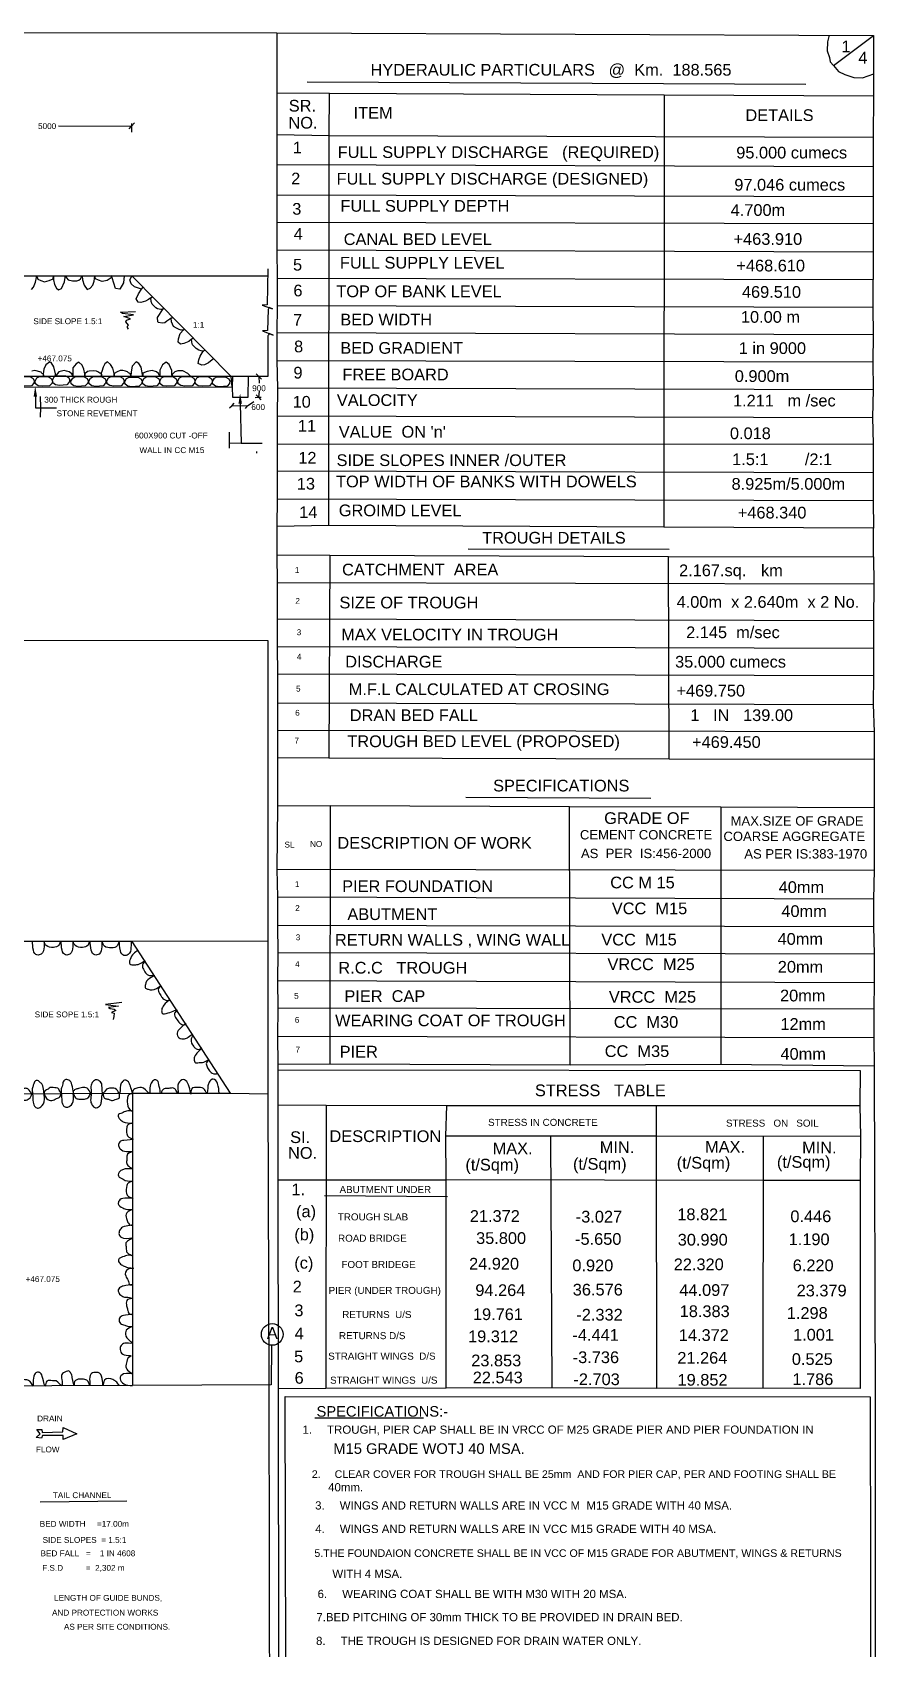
# Model space of a CAD drawing. Header units: inches. Extents: x 33443 to 78457, y 24390 to 52388.
# Drawn here: x 38134 to 39575, y 25854 to 28615 of the extents above; entities that cross this region are included whole.
import ezdxf
from ezdxf import colors
from ezdxf.entities.mleader import LeaderData, LeaderLine
from ezdxf.math import Vec2, Vec3

# ---------------------------------------------------------------- set-up
doc = ezdxf.new("R2010")
doc.units = ezdxf.units.IN
doc.header["$MEASUREMENT"] = 0
for name, color, linetype in [('DIMENSION', 255, 'Continuous'), ('DRAWING', 2, 'Continuous'), ('TEXT', 255, 'Continuous')]:
    doc.layers.add(name, color=color, linetype=linetype)
doc.styles.get("Standard").update_dxf_attribs({"font": 'arial.ttf'})
doc.styles.add('TIMES NEW ROMAN', font='times.ttf')
doc.dimstyles.new('ISO-25', dxfattribs={"dimtxt": 0.636364, "dimasz": 1, "dimexe": 1.25, "dimexo": 0.625, "dimtad": 0, "dimtih": 1, "dimtoh": 1, "dimlfac": 100, "dimtxsty": 'TIMES NEW ROMAN', "dimcen": 2.5, "dimadec": 0, "dimazin": 0, "dimtfac": 1, "dimtmove": 0, "dimatfit": 3, "dimfxl": 1, "dimarcsym": 0})

msp = doc.modelspace()

# ---------------------------------------------------------------- linework, layer by layer
at = {"layer": 'DIMENSION', "color": 2}
for points in [[(38552.2, 28614.5), (39571.4, 28610.1), (39571.4, 28506.8), (39570.9, 28436.1), (39571, 28335), (39570.8, 28288), (39570.8, 28239.7), (39570.1, 28145.6), (39570.8, 28098.3), (39570.5, 28052.5), (39570.8, 28004.5), (39569.8, 27957.3), (39571, 27912.4), (39571.1, 27862.6), (39571.1, 27815.7), (39571.7, 27768.3), (39213.4, 27770), (38641, 27772.6), (38552.2, 27771.3)], [(39495.7, 28610.4), (39492.7, 28599.3), (39492, 28583.7), (39496.2, 28572.3), (39497.6, 28564.8), (39502.9, 28558.7), (39511.9, 28548.5), (39522.5, 28543.5), (39537.9, 28538.5), (39552.9, 28537.6), (39571.9, 28544.6)], [(39502.9, 28558.7), (39571.4, 28610.1)], [(38603.8, 28530.6), (39456, 28526.7)], [(38551.9, 28512.2), (38641.7, 28511.2), (39213.9, 28508.6), (39571.4, 28506.8)], [(38641, 27772.6), (38641.5, 28439.4), (38641.7, 28511.2)], [(39213.9, 28508.6), (39213.4, 27770)], [(38551.9, 28441), (38641.5, 28439.4), (39570.9, 28436.1)], [(38552.2, 28389.8), (39570.9, 28385.9)], [(38551.9, 28337.6), (39571, 28335)], [(39570.8, 28288), (38552, 28290.6)], [(39570.8, 28239.7), (38551.9, 28243.4)], [(38552.6, 28195.5), (39570.4, 28193)], [(38552.3, 28148.8), (39570.1, 28145.6)], [(39570.8, 28098.3), (38552.1, 28101.9)], [(38551.8, 28054.5), (39570.5, 28052.5)], [(39570.8, 28004.5), (38552.8, 28007.3)], [(38552.4, 27959.9), (39569.8, 27957.3)], [(38552.7, 27911.9), (39571, 27912.4)], [(39571.1, 27862.6), (38552.5, 27865.6)], [(38552.3, 27818.4), (39571.1, 27815.7)], [(39571.2, 27719.3), (39571.7, 27768.3)], [(38878.6, 27732.7), (39222.4, 27732.1)], [(38552, 27722.4), (38642.6, 27721.9), (39221.3, 27720), (39571.2, 27719.3), (39571.8, 27672.9), (39571.3, 27610.1), (39571.6, 27563.3), (39571.5, 27515.9), (39571.1, 27467.1), (39572.4, 27420.1), (39572.3, 27373.7), (39572.6, 27290.8)], [(38642.6, 27721.9), (38640.9, 27375.9)], [(39222.5, 27374.3), (39221.3, 27720)], [(38552.4, 27675.5), (39571.8, 27672.9)], [(39571.3, 27610.1), (38552.6, 27612.8)], [(38552.9, 27566), (39571.6, 27563.3)], [(39571.5, 27515.9), (38552.9, 27518.5)], [(38553.2, 27469.6), (39571.1, 27467.1)], [(39572.4, 27420.1), (38552.9, 27422.8)], [(38553, 27376.2), (38640.9, 27375.9), (39222.5, 27374.3), (39572.3, 27373.7)], [(38552.8, 27294.1), (38643.1, 27294.3), (39052.2, 27292.5), (39310.5, 27292), (39572.6, 27290.8), (39572.5, 27183.9), (39571.3, 27134.1), (39571.5, 27087.6), (39572.4, 27040.3), (39572.4, 26991.9), (39572.1, 26946.6), (39571.8, 26897.9), (39572.8, 26848.8), (39310.5, 26851.8), (39053, 26850.9), (38642.3, 26852.6), (38553.4, 26851.7)], [(38643.1, 27294.3), (38642.3, 26852.6)], [(38875.1, 27308.9), (39191.1, 27307.2)], [(39053, 26850.9), (39052.2, 27292.5)], [(39310.5, 27292), (39310.5, 26851.8)], [(38552.1, 27185.4), (39572.5, 27183.9)], [(39571.3, 27134.1), (38553.2, 27137.7)], [(38552.8, 27089.8), (39571.5, 27087.6)], [(39572.4, 27040.3), (38553.5, 27042.8)], [(38553.2, 26995.5), (39572.4, 26991.9)], [(39572.4, 26946.6), (38553.7, 26948.2)], [(38554.1, 26900.1), (39571.8, 26897.9)], [(39572.8, 26848.8), (39574.5, 26280.4), (39575.1, 25265.6)], [(38553.6, 26843), (39548.5, 26841.8), (39548.1, 26781.7), (39549.4, 26728.8), (39548.8, 26653.4), (39548.5, 26298.2), (39382.2, 26299.1), (39201, 26298.1), (39021.6, 26299.6), (38841.4, 26299.1), (38635.7, 26298.2), (38554.2, 26297.9)], [(38553.5, 26782.8), (38636.2, 26782.3), (38842.4, 26782), (39203.9, 26781.9), (39548.1, 26781.7)], [(38636.2, 26782.3), (38635.7, 26298.2)], [(38841.4, 26299.1), (38841.3, 26654.8), (38840.9, 26729.5), (38842.4, 26782)], [(39201, 26298.1), (39200.5, 26729.4), (39200.5, 26781.9)], [(39549.4, 26728.8), (39200.5, 26729.4), (39019.4, 26729.5), (38840.9, 26729.5)], [(39019.4, 26729.5), (39021.6, 26299.6)], [(39382.7, 26729.1), (39382.2, 26299.1)], [(38553.7, 26654.6), (38841.3, 26654.8)], [(39548.8, 26653.4), (39382.4, 26653.4), (38841.3, 26654.8)], [(38633.5, 26628), (38843.4, 26626.2)], [(38566.4, 26284.7), (39566, 26284.1), (39567.5, 25371.5), (38568.2, 25370.6), (38566.4, 26284.7)], [(38617, 26247.9), (38802.8, 26248.2)], [(38147.6, 26104.8), (38295.5, 26106.1)]]:
    msp.add_lwpolyline(points, dxfattribs=at)
msp.add_circle((38544.1, 26390.7), 18.6, dxfattribs=at)
for points, knots in [([(38154.2, 27062), (38154.3, 27059.1), (38154.4, 27051.8), (38152.7, 27040.1), (38140.4, 27037.7), (38134.9, 27046), (38134.6, 27059.1), (38134.3, 27062)], [1.083784, 1.083784, 1.083784, 1.083784, 10.04183, 23.391839, 30.875125, 40.909132, 52.556527, 52.556527, 52.556527, 52.556527]), ([(38182.2, 27062), (38181.7, 27060.4), (38179.5, 27053), (38169.2, 27051.4), (38158.9, 27052.6), (38154.9, 27058.8), (38154.4, 27061.3), (38154.3, 27062)], [58.866389, 58.866389, 58.866389, 58.866389, 65.0427, 75.147133, 87.929414, 93.478804, 95.599606, 95.599606, 95.599606, 95.599606]), ([(38203.1, 27062), (38203.2, 27059.1), (38203.4, 27051.8), (38201.7, 27040.1), (38189.4, 27037.8), (38183.8, 27046.1), (38183.6, 27059.2), (38183.2, 27062)], [1.083784, 1.083784, 1.083784, 1.083784, 10.04183, 23.391839, 30.875125, 40.909132, 52.556527, 52.556527, 52.556527, 52.556527]), ([(38232, 27062.1), (38231.5, 27060.4), (38229.3, 27053), (38219, 27051.4), (38208.7, 27052.7), (38204.8, 27058.8), (38204.3, 27061.3), (38204.1, 27062)], [58.866389, 58.866389, 58.866389, 58.866389, 65.0427, 75.147133, 87.929414, 93.478804, 95.599606, 95.599606, 95.599606, 95.599606]), ([(38253, 27062.1), (38253, 27059.2), (38253.2, 27051.9), (38251.5, 27040.2), (38239.2, 27037.8), (38233.6, 27046.1), (38233.4, 27059.2), (38233, 27062.1)], [1.083784, 1.083784, 1.083784, 1.083784, 10.04183, 23.391839, 30.875125, 40.909132, 52.556527, 52.556527, 52.556527, 52.556527]), ([(38282.2, 27062.1), (38281.7, 27061.2), (38279.8, 27052.1), (38268.8, 27050.4), (38258.5, 27051.7), (38254.4, 27058.1), (38253.9, 27061), (38253.8, 27062.1)], [57.039694, 57.039694, 57.039694, 57.039694, 65.0427, 75.147133, 87.929414, 93.478804, 96.661895, 96.661895, 96.661895, 96.661895]), ([(38302.7, 27062.1), (38302.8, 27058.9), (38303.1, 27051.3), (38301.3, 27039.2), (38289, 27036.8), (38283.1, 27045.7), (38283.2, 27060.7), (38282.6, 27062.1)], [0, 0, 0, 0, 10.04183, 23.391839, 30.875125, 40.909132, 54.538768, 54.538768, 54.538768, 54.538768])]:
    msp.add_open_spline(points, degree=3, knots=knots, dxfattribs=at)
for points in [[(38314.7, 27047.1), (38307.2, 27041.1), (38301.1, 27031.4), (38300.9, 27023.7), (38308.6, 27022.2), (38317.4, 27023.9), (38326.4, 27028.9), (38322.5, 27022.3), (38323.9, 27014.8), (38329.1, 27006.7), (38334.6, 27004.2), (38342.4, 27004.3), (38334.2, 26998.8), (38327.3, 26988.3), (38327.8, 26982.4), (38332.2, 26980.3), (38346.3, 26981.8), (38353.8, 26986.7), (38349.9, 26981.5), (38351.6, 26973.4), (38355.9, 26966.1), (38363.5, 26961.5), (38369.3, 26962.9), (38369.3, 26963)], [(38369.3, 26963), (38359, 26953.3), (38355.2, 26945.1), (38356, 26939.8), (38366.4, 26939.9), (38381.2, 26944.6), (38377.3, 26939.3), (38380.2, 26930.2), (38386.1, 26922.7), (38393.8, 26919.7), (38396.3, 26921.3), (38383.5, 26909.7), (38382.2, 26901.1), (38384.9, 26897.2), (38394.4, 26896), (38400.7, 26898.6), (38407.9, 26903.3), (38405.7, 26895.7), (38410, 26882.8), (38414.2, 26878.8), (38421.5, 26878.6), (38423.2, 26879.7), (38413.9, 26869.4), (38410.7, 26860.8), (38412.7, 26855), (38417.1, 26854.9), (38424.7, 26855.3), (38434, 26859.5), (38435.7, 26860.6), (38431.4, 26853), (38432.2, 26849.8), (38435.5, 26843), (38441.7, 26837.1), (38446.5, 26835.7), (38451.1, 26836.8)], [(38453.2, 26803), (38450.5, 26819.3), (38443.4, 26827), (38436.2, 26821.6), (38434.3, 26815.5), (38432.1, 26802.9), (38428.6, 26809.1), (38418.4, 26812.5), (38405.9, 26809.7), (38405.2, 26801.9), (38399.5, 26820.4), (38392, 26826.2), (38383.9, 26820), (38382.8, 26812.8), (38382.8, 26802.9), (38379.6, 26808), (38375.1, 26811.6), (38367.2, 26811.1), (38361.1, 26810.7), (38356.1, 26807.5), (38354.4, 26802.8), (38349.8, 26820.3), (38347.6, 26824.4), (38343, 26825.5), (38337.1, 26820), (38334.9, 26809.1), (38334.9, 26802.8), (38324, 26811.4), (38311.1, 26810.8), (38305.4, 26806.5), (38305.4, 26802.8), (38300.9, 26817.3), (38298.3, 26822.1), (38295.2, 26824.6), (38292.6, 26825.2), (38288.2, 26822.6), (38284.9, 26816.4), (38282.9, 26802.7), (38278, 26809.3), (38268.1, 26811.4), (38261, 26809.6), (38254.8, 26802.5), (38253.2, 26816.3), (38249.2, 26823.6), (38243.4, 26825.8), (38237.7, 26822.3), (38234.7, 26816.5), (38234.3, 26811.4), (38234.3, 26802.4), (38229.7, 26809.6), (38221.8, 26812.7), (38213.2, 26810.9), (38207.4, 26809), (38204.2, 26805.7), (38204.2, 26802.3), (38200.9, 26819.9), (38194.8, 26825.8), (38188.9, 26825.1), (38186.1, 26819.1), (38184.9, 26814.3), (38183.4, 26808.9), (38183.5, 26802.2), (38180.1, 26808.3), (38176.9, 26811.7), (38172.6, 26812.2), (38162.9, 26811.5), (38161.3, 26809.9), (38155.4, 26806.3), (38154.4, 26802), (38151, 26817.8), (38147.3, 26821.4), (38144.5, 26823.8), (38139.5, 26823.8), (38137.1, 26820.3), (38135.4, 26815.1), (38134, 26808.7), (38134, 26801.9), (38128.7, 26807.8), (38124.1, 26811.1), (38118.5, 26810.7), (38107.6, 26808.9), (38105.8, 26801.8), (38101, 26817.6), (38098.8, 26821.7), (38093.7, 26823.9), (38086.8, 26819.6), (38085.5, 26813.5), (38083.9, 26801.6), (38080.4, 26806.8), (38077.4, 26810.4), (38070.7, 26810.5), (38065.6, 26809.7), (38064.7, 26809.4), (38060.1, 26808), (38057, 26806.7), (38054.3, 26800), (38053.6, 26817.6), (38046.5, 26824.6), (38043.8, 26825.9), (38037, 26818.2), (38034.9, 26812.4), (38033.5, 26805.1), (38034.2, 26792.5), (38038.1, 26781.4), (38043.6, 26777.6), (38050.5, 26779.7), (38054.6, 26791.2), (38054.3, 26800)], [(38054.3, 26800), (38058.9, 26794.6), (38069, 26790), (38078.2, 26793.3), (38084.3, 26801.6), (38084.7, 26790.7), (38090.2, 26780.2), (38095.7, 26777.6), (38101, 26783.6), (38105.2, 26801.8), (38106, 26796.7), (38113.3, 26791.6), (38123.7, 26791.2), (38130.3, 26795.1), (38134.1, 26802), (38135.3, 26790.8), (38138, 26780.8), (38143, 26777.3), (38148.5, 26779.6), (38154.9, 26792.4), (38154.3, 26802), (38158.4, 26793.9), (38167.5, 26790.3), (38175.4, 26793.5), (38181.4, 26796.9), (38183.4, 26802.2), (38184.3, 26792.8), (38185.2, 26786.1), (38187.6, 26781), (38193.1, 26779), (38198.8, 26781.2), (38204.4, 26792.4), (38204.4, 26801.5), (38207.9, 26795.1), (38213.7, 26792.9), (38220.8, 26792.6), (38229, 26794.7), (38231, 26797.1), (38234.3, 26802.4), (38233.9, 26793.5), (38235, 26785.1), (38238.9, 26779.8), (38243.4, 26777.7), (38247.4, 26779.3), (38250.4, 26782.4), (38252.3, 26788.6), (38252.8, 26792.7), (38253.4, 26799.5), (38254.6, 26802.5), (38256.7, 26795.1), (38258.6, 26793.9), (38264.3, 26792.4), (38269.3, 26790.5), (38277.9, 26792.7), (38283.2, 26796), (38283.2, 26802.7), (38283.4, 26802.4)], [(38305.4, 26802.2), (38299.1, 26800), (38296.7, 26794), (38296.4, 26788.1), (38300.6, 26774.8), (38305.3, 26771.6)], [(38303.6, 26772.5), (38295.1, 26772.2), (38287.3, 26769), (38280.7, 26765.3), (38284.4, 26758), (38289.4, 26754), (38305.3, 26751.6)], [(38304, 26751.6), (38297.7, 26749), (38295.5, 26744.3), (38295.1, 26738.5), (38295.5, 26733.4), (38299.3, 26727.5), (38306.2, 26724.5), (38290.6, 26722.3), (38283.7, 26719.5), (38281.5, 26713.3), (38284.3, 26708), (38295.2, 26703.1), (38305.3, 26703.1), (38297, 26698.7), (38295.9, 26691.2), (38295.2, 26684.3), (38298.8, 26677.9), (38305.3, 26673.8), (38295.9, 26673.8), (38289.9, 26672.6), (38284, 26669.5), (38281.4, 26661.4), (38289.5, 26655.8), (38293, 26653.8), (38305.3, 26652), (38299.1, 26649.9), (38295.9, 26645.3), (38295.1, 26631.7), (38298.3, 26626.5), (38306.7, 26623.8), (38292.2, 26623.3), (38282.3, 26619), (38281.1, 26613.6), (38288.6, 26607), (38296.5, 26604.2), (38305.3, 26604.2), (38295.4, 26598.2), (38295.1, 26588.8), (38297.5, 26582.2), (38302.4, 26577.6), (38305.3, 26577.6), (38288.3, 26573.7), (38283.3, 26568.2), (38282.4, 26561.6), (38289.8, 26555.3), (38305.3, 26555.3), (38294.1, 26546.9), (38294.7, 26538.6), (38296.5, 26530), (38303.9, 26525.8), (38298.7, 26526.1), (38288.5, 26523), (38283.7, 26521.1), (38281.3, 26516.8), (38285.1, 26510.9), (38290.9, 26507.4), (38300.5, 26504.7), (38306.8, 26503.7), (38297.9, 26502.3), (38293.7, 26490.6), (38297.7, 26483.1), (38301.4, 26475.7), (38305.2, 26475.7), (38293.7, 26474.1), (38286.4, 26472.2), (38281.1, 26467.1), (38285.4, 26457.5), (38291.8, 26454.4), (38297.4, 26454.1), (38305.2, 26452.3), (38296.9, 26450.1), (38294.9, 26446.4), (38295.8, 26437.6), (38297.3, 26431.3), (38301.6, 26425.1), (38305.2, 26425.1), (38293.3, 26423.6), (38284.1, 26420.1), (38282.5, 26416.9), (38284.9, 26409.5), (38292, 26406.5), (38299, 26404.3), (38305.2, 26404.3), (38296.5, 26399.8), (38293.4, 26391.3), (38301.4, 26379.3), (38305.2, 26376.2), (38295, 26375.7), (38286.5, 26372.6), (38284.2, 26367.5), (38286.8, 26358.6), (38298.1, 26354.7), (38302.7, 26354.2), (38297.5, 26350.1), (38296.3, 26347.1), (38294, 26337.1), (38296.8, 26329.8), (38305.2, 26323.5), (38290.1, 26323.3), (38284.2, 26315), (38290.5, 26306.2), (38305.2, 26303.7)], [(38283.1, 26303.6), (38276.6, 26310.4), (38272, 26313.4), (38257.7, 26312.8), (38255.1, 26303.4), (38249, 26324.7), (38243.6, 26325.8), (38235.5, 26324.2), (38232.1, 26314.2), (38232.2, 26303.3), (38229.3, 26310.3), (38224.1, 26313.6), (38205.6, 26307.6), (38205.7, 26303.1), (38202.5, 26316.9), (38200.1, 26324.2), (38196.1, 26328.3), (38192.2, 26327.4), (38184.6, 26322.3), (38184.6, 26313.4), (38184.6, 26303), (38174.8, 26311.2), (38168.5, 26311.5), (38159.1, 26310.9), (38156.4, 26302.8), (38150.2, 26321.5), (38148.2, 26324.7), (38143.1, 26326.1), (38138, 26322.5), (38135, 26302.7), (38131.7, 26308.7), (38126.4, 26312.5), (38119.3, 26313.4), (38111.4, 26311.9), (38105.6, 26302.5), (38101.7, 26320.9), (38098.1, 26325.8), (38091, 26326.1), (38087.5, 26322.3), (38084.9, 26313.3), (38085, 26302.3), (38081.4, 26307.6), (38075.4, 26312.7), (38068, 26312.8), (38061.8, 26310), (38056.7, 26305.5), (38056.7, 26302.2), (38054, 26310.3), (38051.3, 26319.9), (38048, 26325.5), (38044.5, 26326.1), (38037.7, 26316.1), (38033.9, 26302)]]:
    msp.add_spline(points, degree=3, dxfattribs=at)
at = {"layer": 'DRAWING'}
for points in [[(33442.9, 28615.4), (38552.2, 28614.5)], [(38552.2, 28614.5), (38551.9, 28512.2), (38551.9, 28441), (38552.2, 28390.4), (38551.9, 28337.6), (38552, 28290.6), (38551.9, 28243.4), (38552.6, 28195.5), (38552.3, 28148.8), (38552.1, 28101.9), (38551.8, 28054.5), (38552.8, 28007.3), (38552.4, 27959.9), (38552.7, 27911.9), (38552.5, 27865.6), (38552.3, 27818.4), (38552.2, 27771.3), (38552, 27722.4), (38552.4, 27675.5), (38552.6, 27612.8), (38552.7, 27566), (38552.9, 27518.5), (38553.2, 27469.6), (38552.9, 27422.8), (38553, 27376.2), (38552.8, 27294.1), (38552.1, 27185.4), (38553.2, 27137.7), (38552.8, 27089.8), (38553.5, 27042.8), (38553.2, 26995.5), (38553.7, 26948.2), (38553.3, 26900.1), (38553.4, 26851.7), (38553.6, 26843), (38553.5, 26782.8), (38553.7, 26654.6), (38554.2, 26297.9), (38555.2, 25369.1)], [(38178.7, 28455.6), (38303.7, 28455.2)], [(38299.6, 28450.5), (38303.7, 28455.2), (38308.5, 28460.7)], [(38303.8, 28459.4), (38303.7, 28455.2), (38303.7, 28444.6)], [(38536.5, 28211.5), (38535.7, 28149.8), (38526.9, 28149.3), (38544.7, 28143), (38538.7, 28145.1), (38537.1, 28142.1), (38536.2, 28105.7), (38527.2, 28105.4), (38545.9, 28098.2), (38539.1, 28100.8), (38537.5, 28097.8), (38536.8, 28097), (38536.3, 28027.4), (38473.9, 28027.6), (38064.1, 28027.5), (38010.3, 28027), (38010, 28199.6), (38304, 28199.5), (38536.4, 28199.5)], [(38132.5, 28176), (38136.3, 28180), (38139.8, 28188.8), (38141.2, 28196.3), (38141.2, 28199.9), (38143.7, 28193.6), (38148.5, 28191.2), (38154.8, 28189), (38163.2, 28191.2), (38169.8, 28194.5), (38170.3, 28199.6), (38170.1, 28192.7), (38172.2, 28184.5), (38175.7, 28178.5), (38179, 28175.6), (38184.1, 28177.8), (38189, 28189), (38191.1, 28199.9), (38192.4, 28195.9), (38195.4, 28192.5), (38202.9, 28191), (38210, 28191), (38213.4, 28192), (38216.5, 28194.1), (38219.4, 28199.3)], [(38219.4, 28199.5), (38220, 28192.6), (38222.5, 28183.3), (38227.6, 28175.8), (38233.1, 28178.1), (38237.4, 28183.2), (38239.9, 28190.1), (38241.1, 28199.5)], [(38290.8, 28199.5), (38289.7, 28187.6), (38283.7, 28176.8), (38276.3, 28177.9), (38273.3, 28187.1), (38270.3, 28196.1), (38269.6, 28199.8), (38268.9, 28195.7), (38262.3, 28191.2), (38253.6, 28189.6), (38247, 28192.1), (38242.3, 28194.5), (38241.1, 28199.5)], [(38320.8, 28176.8), (38308.7, 28180.3), (38303.1, 28185.6), (38301, 28192.7), (38303.2, 28196.3), (38304, 28199.5)], [(38473.9, 28027.6), (38304, 28199.5)], [(38336.8, 28161.7), (38332.6, 28159), (38327.8, 28156), (38319.3, 28153.8), (38315, 28154.5), (38311.8, 28160.1), (38315.6, 28168.5), (38320.8, 28176.8), (38323.3, 28180)], [(38357.8, 28142.8), (38353.5, 28142.1), (38348.1, 28142.9), (38345, 28144.9), (38339, 28151.2), (38337.1, 28155.4), (38336.8, 28161.7), (38339.4, 28163.7)], [(38371.6, 28126.8), (38369.8, 28126.2), (38367.2, 28124.2), (38363.8, 28121.7), (38360.6, 28119.3), (38355.9, 28118.6), (38350, 28119.8), (38348.6, 28120.7), (38348.1, 28128.4), (38357.8, 28142.8), (38359.2, 28143.6)], [(38298.7, 28108.3), (38296.7, 28111.1), (38296.7, 28113.1), (38298.5, 28115), (38294.2, 28120.6), (38295.1, 28123.7), (38301.9, 28125.9), (38290.4, 28130.1), (38307.2, 28132.9), (38288.5, 28134.8), (38284.7, 28137.1), (38310.5, 28138.7)], [(38392.2, 28107), (38388.4, 28106.8), (38385, 28107.4), (38380.6, 28109.9), (38375.1, 28113), (38371.8, 28120.9), (38371.6, 28126.8), (38374, 28128.7)], [(38406.4, 28091.4), (38401.3, 28087.1), (38392.8, 28083.7), (38387.4, 28082.5), (38383.2, 28086.2), (38383.8, 28091.8), (38386.9, 28101), (38392.2, 28107), (38393.9, 28108.5)], [(38426, 28070.4), (38422.4, 28071.4), (38418.9, 28072.5), (38414.2, 28075.1), (38408, 28081.4), (38406.8, 28086.1), (38406.4, 28091.4), (38408.7, 28093.5)], [(38444.2, 28058.1), (38435, 28050.9), (38428.2, 28047.4), (38424, 28046.6), (38417.7, 28049.6), (38418.5, 28055.8), (38420.8, 28062.3), (38426, 28070.4), (38428.9, 28073)], [(38274, 28027.5), (38273.8, 28032.4), (38272, 28041.6), (38268, 28047.9), (38262.6, 28052.3), (38257.8, 28049.2), (38255.1, 28043.5), (38252.8, 28035.8), (38251.9, 28032.8), (38253, 28026.9), (38251.9, 28032.8), (38249.5, 28033.3), (38246.3, 28035.2), (38243.9, 28036.7), (38238, 28037.2), (38231, 28036.6), (38228.6, 28035.7), (38223.8, 28031.9), (38223.8, 28027.5), (38223.8, 28031.9), (38222.2, 28039.9), (38219.4, 28046.7), (38213.9, 28052), (38208.9, 28049.2), (38203.5, 28041.9), (38203.5, 28033.4), (38203.5, 28027.5), (38201.6, 28031.9), (38197.3, 28035.4), (38192.8, 28036.6), (38188.6, 28037.7), (38179.4, 28035.2), (38173.3, 28027.5), (38173.9, 28031.9), (38170.8, 28043.6), (38166.1, 28051), (38163.5, 28051.7), (38157.2, 28047.3), (38154, 28039.7), (38152.9, 28032), (38153.7, 28027.5), (38152.9, 28032), (38150.4, 28032.4), (38149, 28034.8), (38138.5, 28037.7), (38133.1, 28036.2)], [(38404.9, 28027.3), (38399.9, 28032.5), (38391.5, 28036.9), (38382.8, 28036.9), (38377.7, 28035.1), (38372.7, 28030.1), (38374.3, 28027.1), (38372.7, 28030.1), (38372.7, 28037.7), (38367.8, 28047.8), (38362.6, 28051.8), (38356.4, 28047.5), (38351.8, 28037.9), (38351.8, 28032.7), (38351.8, 28027.5), (38349.5, 28032.5), (38346.3, 28035.6), (38338.8, 28037.6), (38330.5, 28036.1), (38323.2, 28032.9), (38323.2, 28027.5), (38320.4, 28043.4), (38316, 28049.7), (38311.5, 28052.4), (38305, 28045.2), (38303.1, 28035.6), (38302.7, 28027.5), (38301.9, 28031.7), (38298.7, 28033.6), (38296.6, 28035.6), (38293.4, 28036.3), (38288.8, 28037.6), (38284.5, 28037.5), (38279.3, 28035.2), (38273.8, 28032.4), (38274, 28027.5)], [(38516.6, 28031.9), (38525.6, 28022.6)], [(38010.3, 28027), (38010.3, 28009.9), (38014.3, 28009.9), (38475.8, 28009.4), (38473.9, 28027.6), (38064.1, 28027.5), (38010.3, 28027)], [(38108, 28019.5), (38111, 28025), (38115.4, 28027.3), (38130.3, 28027.1), (38135.5, 28024.1), (38137.5, 28020.2), (38136.7, 28015.9), (38132.5, 28011.4), (38120, 28010.6), (38113.1, 28011.6), (38108.6, 28014.8), (38108, 28019.5)], [(38139.1, 28019.5), (38142.1, 28025), (38146.5, 28027.3), (38161.5, 28027.1), (38166.6, 28024.1), (38168.7, 28020.2), (38167.8, 28015.9), (38163.7, 28011.4), (38151.1, 28010.6), (38144.2, 28011.6), (38139.7, 28014.8), (38139.1, 28019.5)], [(38168.5, 28021.1), (38171.6, 28026.6), (38175.9, 28028.9), (38190.9, 28028.6), (38196.1, 28025.7), (38198.1, 28021.7), (38197.2, 28017.5), (38193.1, 28013), (38180.6, 28012.1), (38173.7, 28013.2), (38169.2, 28016.3), (38168.5, 28021.1)], [(38200.1, 28019.4), (38203.2, 28024.8), (38207.5, 28027.2), (38222.5, 28026.9), (38227.7, 28024), (38229.7, 28020), (38228.8, 28015.8), (38224.7, 28011.3), (38212.2, 28010.4), (38205.3, 28011.4), (38200.8, 28014.6), (38200.1, 28019.4)], [(38230.6, 28019.4), (38233.7, 28024.8), (38238, 28027.2), (38253, 28026.9), (38258.2, 28024), (38260.2, 28020), (38259.3, 28015.8), (38255.2, 28011.3), (38242.7, 28010.4), (38235.8, 28011.4), (38231.3, 28014.6), (38230.6, 28019.4)], [(38261.5, 28019.8), (38264.5, 28025.3), (38268.9, 28027.6), (38283.9, 28027.4), (38289, 28024.4), (38291.1, 28020.5), (38290.2, 28016.2), (38286.1, 28011.7), (38273.5, 28010.8), (38266.6, 28011.9), (38262.1, 28015), (38261.5, 28019.8)], [(38292.1, 28018.7), (38295.1, 28024.2), (38299.5, 28026.5), (38314.5, 28026.3), (38319.6, 28023.3), (38321.7, 28019.4), (38320.8, 28015.1), (38316.7, 28010.6), (38304.1, 28009.8), (38297.2, 28010.8), (38292.7, 28014), (38292.1, 28018.7)], [(38322.3, 28019.4), (38325.4, 28024.8), (38329.7, 28027.2), (38344.7, 28026.9), (38349.9, 28024), (38351.9, 28020), (38351, 28015.8), (38346.9, 28011.3), (38334.4, 28010.4), (38327.4, 28011.5), (38322.9, 28014.6), (38322.3, 28019.4)], [(38352, 28019.6), (38355, 28025.1), (38359.4, 28027.4), (38374.3, 28027.1), (38379.5, 28024.2), (38381.5, 28020.2), (38380.7, 28016), (38376.5, 28011.5), (38364, 28010.6), (38357.1, 28011.7), (38352.6, 28014.8), (38352, 28019.6)], [(38382.6, 28019.8), (38385.6, 28025.3), (38390, 28027.6), (38404.9, 28027.3), (38410.1, 28024.4), (38412.1, 28020.5), (38411.3, 28016.2), (38407.1, 28011.7), (38394.6, 28010.8), (38387.7, 28011.9), (38383.2, 28015), (38382.6, 28019.8)], [(38412.3, 28019.6), (38415.3, 28025), (38419.7, 28027.4), (38434.6, 28027.1), (38439.8, 28024.2), (38441.8, 28020.2), (38441, 28016), (38436.8, 28011.5), (38424.3, 28010.6), (38417.4, 28011.6), (38412.9, 28014.8), (38412.3, 28019.6)], [(38442.2, 28018.8), (38445.3, 28024.3), (38449.6, 28026.6), (38464.6, 28026.3), (38469.8, 28023.4), (38471.8, 28019.4), (38470.9, 28015.2), (38466.8, 28010.7), (38454.3, 28009.8), (38447.3, 28010.9), (38442.8, 28014), (38442.2, 28018.8)], [(38476.3, 28027.6), (38475.8, 28009.4), (38476.4, 27992.2), (38502.7, 27992.2), (38503.3, 28027.5)], [(38521, 28027.5), (38521.5, 28015.7)], [(38470.9, 27973.8), (38475.8, 27977.8), (38479.3, 27981.6)], [(38475.8, 27977.8), (38501.9, 27977.1)], [(38498.4, 27972.9), (38501.9, 27977.1), (38512.6, 27984.7)], [(38514.8, 27991.6), (38520.7, 27992), (38524.9, 27992)], [(38516.6, 27996.2), (38520.7, 27992), (38524.8, 27987.3)], [(38521.6, 28002.1), (38520.7, 27992)], [(38470.7, 27932.2), (38470.4, 27905)], [(38470.5, 27913.8), (38490.8, 27913.5)], [(35171.5, 27570.7), (35657.3, 27571.7), (35664.1, 27591.6), (35673.7, 27621.8), (35706.8, 27528.4), (35722.1, 27572.1), (35959.8, 27572.3), (35969.3, 27572.4), (35985.4, 27622.2), (36019, 27529), (36034, 27572.8), (36250.2, 27573.4), (36744, 27575.1), (36891.8, 27576.3), (36904.3, 27610.5), (36908, 27625.3), (36942.7, 27533.7), (36956.8, 27576), (37035.9, 27576.3), (37124.9, 27576.7), (38536.7, 27576.1)], [(38536.7, 27576.1), (38536.4, 27062.7), (38536.5, 26802), (38538.1, 26303.5), (38540, 25387.6), (37304, 25383.8), (37289.8, 25341.9), (37257.1, 25436.1), (37240.4, 25384.7), (35957.9, 25378.6)], [(38536.4, 27062.7), (38304.9, 27062.1), (38060, 27061.9), (38011.1, 27062.4), (38010.6, 26801.1), (38029, 26801.2), (38060.9, 26801.5), (38305.3, 26802.8), (38473, 26803), (38536.5, 26802)], [(38473, 26803), (38304.9, 27062.1)], [(38287.3, 26957.9), (38259.4, 26954.6), (38281.2, 26951.8), (38264.3, 26949.2), (38267, 26947.7), (38274, 26946.4), (38277.1, 26944.4), (38269.4, 26940.8), (38274.2, 26939.6), (38273.3, 26934), (38272.5, 26928.8)], [(38305.3, 26802.8), (38305.2, 26303.7)], [(38543.1, 26372.5), (38542.4, 26304.6), (38305.2, 26303.7), (38028.9, 26302), (37989.9, 26302)], [(38141.6, 26228.5), (38150.5, 26228), (38151.1, 26223.2), (38186.3, 26224.1), (38187, 26231.7), (38210.4, 26221), (38186.8, 26211.1), (38186.8, 26218), (38151.5, 26218.1), (38149.6, 26213.6), (38141, 26214.5), (38147.5, 26220.6), (38141.6, 26228.5)]]:
    msp.add_lwpolyline(points, dxfattribs=at)
at = {"layer": 'TEXT', "linetype": 'ByBlock', "lineweight": 30, "ltscale": 2}
msp.add_lwpolyline([(38148.4, 27957.7), (38148.5, 27974.4), (38148.3, 27993)], dxfattribs=at)

# ---------------------------------------------------------------- texts
at = {"layer": 'DIMENSION', "ltscale": 10, "attachment_point": 1}
for s, width, insert, char_height in [('1', 1030.998, (39516.8, 28601.3), 20), ('HYDERAULIC PARTICULARS   @  Km.  188.565', 1030.998, (38712, 28561.4), 20), ('4', 1030.998, (39545.5, 28582.1), 20), ('SR.', 1030.998, (38572.3, 28500), 20), ('ITEM', 1030.998, (38683.1, 28487.8), 20), ('DETAILS', 1030.998, (39352.6, 28483.9), 20), ('5000', 142.602, (38143.9, 28460.1), 10), ('NO.', 1030.998, (38571.8, 28470.9), 20), ('1', 1030.998, (38579.2, 28428.5), 20), ('FULL SUPPLY DISCHARGE   (REQUIRED)', 1030.998, (38655.9, 28420.7), 20), ('95.000 cumecs', 1030.998, (39336.9, 28419.9), 20), ('2', 1030.998, (38576.5, 28375.6), 20), ('FULL SUPPLY DISCHARGE (DESIGNED)', 1030.998, (38654.1, 28375.3), 20), ('97.046 cumecs', 1030.998, (39333.6, 28365), 20), ('3', 1030.998, (38578.3, 28323.8), 20), ('FULL SUPPLY DEPTH', 1030.998, (38660.6, 28328.9), 20), ('4.700m', 1030.998, (39327.4, 28321.8), 20), ('4', 1030.998, (38580.8, 28281), 20), ('CANAL BED LEVEL', 1030.998, (38666.2, 28272), 20), ('+463.910', 1030.998, (39332.3, 28272.3), 20), ('5', 1030.998, (38579.6, 28228.3), 20), ('FULL SUPPLY LEVEL', 1030.998, (38659.8, 28231.8), 20), ('+468.610', 1030.998, (39337.1, 28226.9), 20), ('6', 1030.998, (38580.2, 28184.3), 20), ('TOP OF BANK LEVEL', 1030.998, (38653.6, 28182.9), 20), ('469.510', 1030.998, (39346.6, 28181.8), 20), ('SIDE SLOPE 1.5:1', 142.602, (38135.9, 28126.8), 10), ('1:1', 142.602, (38408.6, 28120.7), 10), ('7', 1030.998, (38579.7, 28134.2), 20), ('BED WIDTH', 1030.998, (38660.4, 28134.6), 20), ('10.00 m', 1030.998, (39344.9, 28139.2), 20), ('8', 1030.998, (38581.4, 28088.7), 20), ('BED GRADIENT', 1030.998, (38660.4, 28086.2), 20), ('1 in 9000', 1030.998, (39341.2, 28085.8), 20), ('+467.075', 142.602, (38143.1, 28063.2), 10), ('9', 1030.998, (38580.3, 28043.9), 20), ('FREE BOARD', 1030.998, (38663.9, 28040.8), 20), ('0.900m', 1030.998, (39334.4, 28038), 20), ('900', 142.602, (38509.8, 28012.3), 10), ('300 THICK ROUGH', 142.602, (38154.6, 27992.7), 10), ('600', 142.602, (38508.4, 27980.1), 10), ('10', 1030.998, (38578.9, 27994.1), 20), ('VALOCITY', 1030.998, (38654.5, 27997), 20), ('1.211   m /sec', 1030.998, (39331.3, 27996.2), 20), ('STONE REVETMENT', 142.602, (38175.6, 27969.5), 10), ('11', 1030.998, (38587.9, 27953.1), 20), ('600X900 CUT -OFF', 142.602, (38308.8, 27931.5), 10), ("VALUE  ON 'n'", 1030.998, (38657.8, 27942.9), 20), ('0.018', 1030.998, (39326.1, 27940.3), 20), ('WALL IN CC M15', 142.602, (38317.2, 27906.5), 10), ('12', 1030.998, (38588.6, 27898.5), 20), ('SIDE SLOPES INNER /OUTER', 1030.998, (38654, 27894.4), 20), ('1.5:1        /2:1', 1030.998, (39329.9, 27895.9), 20), ('13', 1030.998, (38586.1, 27854.2), 20), ('TOP WIDTH OF BANKS WITH DOWELS', 1030.998, (38653.1, 27858), 20), ('8.925m/5.000m', 1030.998, (39328.9, 27853.9), 20), ('14', 1030.998, (38590.2, 27805.6), 20), ('GROIMD LEVEL', 1030.998, (38657.8, 27808.6), 20), ('+468.340', 1030.998, (39339.5, 27804.8), 20), ('TROUGH DETAILS', 1030.998, (38902.8, 27761.9), 20), ('1', 256.922, (38582.7, 27701.7), 10), ('CATCHMENT  AREA', 1030.998, (38663.4, 27707.5), 20), ('\\pi-60,l80,t160;2.167.sq.^Ikm', 1030.998, (39219.2, 27706.2), 20), ('2', 256.922, (38583.6, 27649), 10), ('SIZE OF TROUGH', 1030.998, (38658.9, 27651.2), 20), ('4.00m  x 2.640m  x 2 No.', 1030.998, (39235, 27652.2), 20), ('3', 256.922, (38585.9, 27595.4), 10), ('MAX VELOCITY IN TROUGH', 1030.998, (38661.9, 27596.5), 20), ('2.145  m/sec', 1030.998, (39251.3, 27600.3), 20), ('4', 256.922, (38586.2, 27553.7), 10), ('DISCHARGE', 1030.998, (38668.8, 27550.2), 20), ('35.000 cumecs', 1030.998, (39232.4, 27550), 20), ('5', 256.922, (38584.7, 27499.1), 10), ('M.F.L CALCULATED AT CROSING', 1030.998, (38674.9, 27503.1), 20), ('+469.750', 1030.998, (39234.7, 27500.6), 20), ('6', 256.922, (38583.2, 27457.8), 10), ('DRAN BED FALL', 1030.998, (38676.6, 27458.6), 20), ('1   IN   139.00', 1030.998, (39258.5, 27458.7), 20), ('7', 256.922, (38582.1, 27410.3), 10), ('TROUGH BED LEVEL (PROPOSED)', 1030.998, (38672.4, 27414.1), 20), ('+469.450', 1030.998, (39261.4, 27412.8), 20), ('SPECIFICATIONS', 1030.998, (38921.5, 27338.4), 20), ('GRADE OF', 1030.998, (39111.2, 27282.8), 20), ('MAX.SIZE OF GRADE', 1030.998, (39327.2, 27276.1), 16), ('SL', 256.922, (38565, 27232.6), 10), ('NO', 256.922, (38608.6, 27233.7), 10), ('DESCRIPTION OF WORK', 1030.998, (38655.4, 27240.5), 20), ('CEMENT CONCRETE', 1030.998, (39069.8, 27252.4), 16), ('COARSE AGGREGATE', 1030.998, (39315, 27249.7), 16), ('AS  PER  IS:456-2000', 1030.998, (39071.6, 27220.5), 16), ('AS PER IS:383-1970', 1030.998, (39350.7, 27219.8), 16), ('1', 256.922, (38582.9, 27165.1), 10), ('PIER FOUNDATION', 1030.998, (38663.6, 27166.5), 20), ('CC M 15', 1030.998, (39121.6, 27172.8), 20), ('40mm', 1030.998, (39409.4, 27164.9), 20), ('2', 256.922, (38583.3, 27124.3), 10), ('VCC  M15', 1030.998, (39124.3, 27128.6), 20), ('40mm', 1030.998, (39414, 27123.9), 20), ('ABUTMENT', 1030.998, (38672.5, 27118.7), 20), ('3', 256.922, (38584.3, 27074.2), 10), ('RETURN WALLS , WING WALL', 1030.998, (38651.2, 27075), 20), ('VCC  M15', 1030.998, (39106.4, 27075.3), 20), ('40mm', 1030.998, (39407.5, 27076.4), 20), ('4', 256.922, (38583.2, 27028.4), 10), ('R.C.C   TROUGH', 1030.998, (38657, 27027.2), 20), ('VRCC  M25', 1030.998, (39116.9, 27033.1), 20), ('20mm', 1030.998, (39407.9, 27028.8), 20), ('5', 256.922, (38581.5, 26974.2), 10), ('PIER  CAP', 1030.998, (38667.4, 26978.7), 20), ('VRCC  M25', 1030.998, (39119.3, 26977.4), 20), ('20mm', 1030.998, (39411.7, 26979.7), 20), ('SIDE SOPE 1.5:1', 256.922, (38138.2, 26942.4), 10), ('6', 256.922, (38582.7, 26933.1), 10), ('WEARING COAT OF TROUGH', 1030.998, (38651.5, 26937.2), 20), ('CC  M30', 1030.998, (39127.6, 26934.5), 20), ('12mm', 1030.998, (39412.4, 26931.1), 20), ('7', 256.922, (38583.8, 26882.2), 10), ('PIER', 1030.998, (38659.3, 26883.8), 20), ('CC  M35', 1030.998, (39112.2, 26884.7), 20), ('40mm', 1030.998, (39412.5, 26880), 20), ('STRESS   TABLE', 1030.998, (38992.9, 26817.7), 20), ('SI.', 1030.998, (38574.7, 26737.7), 20), ('DESCRIPTION', 1030.998, (38641.9, 26739.4), 20), ('STRESS IN CONCRETE       ', 1030.998, (38912.9, 26759), 12), ('STRESS   ON   SOIL    ', 1030.998, (39319.4, 26757.7), 12), ('NO.', 1030.998, (38571.1, 26710.8), 20), ('MAX.  ', 1030.998, (38920.6, 26718.6), 20), ('MIN.', 1030.998, (39103.8, 26720.6), 20), ('MAX.  ', 1030.998, (39283.6, 26721.2), 20), ('MIN.', 1030.998, (39449.5, 26719.9), 20), ('(t/Sqm)', 1030.998, (38874.1, 26690.7), 20), ('(t/Sqm)', 1030.998, (39058, 26692.1), 20), ('(t/Sqm)', 1030.998, (39235.2, 26694), 20), ('(t/Sqm)', 1030.998, (39406.4, 26695.4), 20), ('1.', 1030.998, (38576.9, 26648.4), 20), ('ABUTMENT UNDER         ', 1030.998, (38659.1, 26644.2), 12), ('(a)', 1030.998, (38584.8, 26611), 20), ('TROUGH SLAB       ', 1030.998, (38656.2, 26597.5), 12), ('21.372', 1030.998, (38881.7, 26603), 20), ('-3.027', 1030.998, (39062.7, 26601.9), 20), ('18.821', 1030.998, (39236.2, 26605.9), 20), ('0.446', 1030.998, (39429.4, 26602.5), 20), ('(b)', 1030.998, (38581.8, 26571.5), 20), ('ROAD BRIDGE         ', 1030.998, (38656.6, 26561.1), 12), ('35.800', 1030.998, (38892.4, 26565.3), 20), ('-5.650', 1030.998, (39061.5, 26563.8), 20), ('30.990', 1030.998, (39236.9, 26562.5), 20), ('1.190', 1030.998, (39426.5, 26563.2), 20), ('(c)', 1030.998, (38581.8, 26523.1), 20), ('FOOT BRIDEGE         ', 1030.998, (38662.4, 26516.2), 12), ('24.920', 1030.998, (38880.4, 26521.5), 20), ('0.920', 1030.998, (39056.9, 26518.6), 20), ('22.320', 1030.998, (39230.1, 26520.4), 20), ('6.220', 1030.998, (39433.4, 26518.7), 20), ('+467.075', 256.922, (38122.6, 26490.2), 10), ('2', 1030.998, (38579.1, 26482.4), 20), ('PIER (UNDER TROUGH)        ', 1030.998, (38640.4, 26471.9), 12), ('94.264', 1030.998, (38891.1, 26476.3), 20), ('36.576', 1030.998, (39057.6, 26477.2), 20), ('44.097', 1030.998, (39239.7, 26476.5), 20), ('23.379', 1030.998, (39440.1, 26475.7), 20), ('3', 1030.998, (38581.9, 26441.8), 20), ('RETURNS  U/S        ', 1030.998, (38663.7, 26430.7), 12), ('19.761', 1030.998, (38887, 26435.2), 20), ('-2.332', 1030.998, (39063.7, 26434.4), 20), ('18.383', 1030.998, (39240.3, 26440.3), 20), ('1.298', 1030.998, (39423.3, 26437.3), 20), ('A', 1030.998, (38534.9, 26403.1), 20), ('4', 1030.998, (38582.3, 26402.4), 20), ('RETURNS D/S         ', 1030.998, (38658.1, 26394.6), 12), ('19.312', 1030.998, (38878.7, 26397.4), 20), ('-4.441', 1030.998, (39057, 26399.8), 20), ('14.372', 1030.998, (39238.8, 26399.6), 20), ('1.001', 1030.998, (39434, 26400.1), 20), ('5', 1030.998, (38581.5, 26363.1), 20), ('STRAIGHT WINGS  D/S        ', 1030.998, (38639.7, 26359.6), 12), ('23.853', 1030.998, (38884.1, 26356.2), 20), ('-3.736', 1030.998, (39057.5, 26361.7), 20), ('21.264', 1030.998, (39236.2, 26360.7), 20), ('0.525', 1030.998, (39431.9, 26358.6), 20), ('6', 1030.998, (38582.3, 26326.5), 20), ('STRAIGHT WINGS  U/S        ', 1030.998, (38642.9, 26318.5), 12), ('22.543', 1030.998, (38886.7, 26327.1), 20), ('-2.703', 1030.998, (39058.7, 26324.1), 20), ('19.852', 1030.998, (39236.6, 26323.1), 20), ('1.786', 1030.998, (39432.9, 26324.2), 20), ('SPECIFICATIONS:-', 1594.519, (38619.7, 26268.2), 18), ('DRAIN', 256.922, (38142.4, 26252.1), 10), ('\\pi-42,l98,t98;1.^ITROUGH, PIER CAP SHALL BE IN VRCC OF M25 GRADE PIER AND PIER FOUNDATION IN', 1594.519, (38539.8, 26235), 14), ('FLOW', 256.922, (38140.3, 26199.1), 10), ('\\pi-54,l126,t126;M15 GRADE WOTJ 40 MSA.', 1594.519, (38576.5, 26204.6), 18), ('\\pi-39,l91,t91;2.^ICLEAR COVER FOR TROUGH SHALL BE 25mm  AND FOR PIER CAP, PER AND FOOTING SHALL BE', 1594.519, (38559.7, 26158.5), 13), ('40mm.', 1594.519, (38639.6, 26136.6), 14), ('TAIL CHANNEL', 256.922, (38169.2, 26121), 10), ('\\pi-42,l112,t112;3.^IWINGS AND RETURN WALLS ARE IN VCC M  M15 GRADE WITH 40 MSA.', 1594.519, (38547.4, 26105.5), 14), ('BED WIDTH     =17.00m', 256.922, (38146.8, 26072), 10), ('SIDE SLOPES  = 1.5:1', 256.922, (38151.7, 26044.6), 10), ('\\pi-42,l112,t112;4.^IWINGS AND RETURN WALLS ARE IN VCC M15 GRADE WITH 40 MSA.', 1594.519, (38547.5, 26065.4), 14), ('BED FALL   =    1 IN 4608', 256.922, (38148.2, 26021.7), 10), ('5.THE FOUNDAION CONCRETE SHALL BE IN VCC OF M15 GRADE FOR ABUTMENT, WINGS & RETURNS ', 1594.519, (38616.1, 26023.5), 13), ('F.S.D          =  2,302 m', 256.922, (38151, 25996.8), 10), ('WITH 4 MSA.', 1594.519, (38646.8, 25988.7), 14), ('LENGTH OF GUIDE BUNDS,', 256.922, (38171.3, 25945.6), 10), ('\\pi-42,l56,t56;6.^IWEARING COAT SHALL BE WITH M30 WITH 20 MSA.', 1594.519, (38607.6, 25954.3), 14), ('AND PROTECTION WORKS', 256.922, (38167.8, 25920.3), 10), ('7.BED PITCHING OF 30mm THICK TO BE PROVIDED IN DRAIN BED.', 1594.519, (38619.5, 25914.7), 14), ('AS PER SITE CONDITIONS.', 256.922, (38188.2, 25896.2), 10), ('\\pi-42,l56,t56;8.^ITHE TROUGH IS DESIGNED FOR DRAIN WATER ONLY.', 1594.519, (38604.9, 25874.1), 14)]:
    msp.add_mtext_dynamic_manual_height_columns(s, width=width, gutter_width=1, heights=[0], dxfattribs=dict(at, insert=insert, char_height=char_height))

# ---------------------------------------------------------------- leaders
at = {"layer": 'DIMENSION', "ltscale": 0.02}
msp.add_leader([(38517.9, 27896.4), (38517.9, 27899.2)], dimstyle='ISO-25', dxfattribs=at)
at = {"layer": 'DIMENSION'}
ml = msp.add_multileader_mtext('Standard', dxfattribs=at)
ml.set_content('', color=256)
ml.set_leader_properties()
ml.build(insert=Vec2(0, 0))
ml.multileader.update_dxf_attribs({"dogleg_length": 0.36, "arrow_head_size": 18, "scale": 100})
ctx = ml.context
ctx.base_point, ctx.scale, ctx.char_height, ctx.arrow_head_size, ctx.landing_gap_size, ctx.plane_origin = Vec3(38175.6, 27974), 100, 18, 18, 9, Vec3(38139.1, 28010.7)
notes = []
notes.append((ctx, [(0, (1, 1, 0), (38139.6, 27974), (1, 0), 36, [(0, [(38139.1, 28010.7)], 0, [])])]))
ctx.mtext.insert, ctx.mtext.flow_direction = Vec3(38184.6, 27983), 5
ml = msp.add_multileader_mtext('Standard', dxfattribs=at)
ml.set_content('', color=256)
ml.set_leader_properties()
ml.build(insert=Vec2(0, 0))
ml.multileader.update_dxf_attribs({"dogleg_length": 0.36, "arrow_head_size": 18, "scale": 100})
ctx = ml.context
ctx.base_point, ctx.scale, ctx.char_height, ctx.arrow_head_size, ctx.landing_gap_size, ctx.plane_origin = Vec3(38526.8, 27913.5), 100, 18, 18, 9, Vec3(38489.1, 27998.7)
notes.append((ctx, [(0, (1, 1, 0), (38490.8, 27913.5), (1, 0), 36, [(0, [(38489.1, 27998.7)], 0, [])])]))
ctx.mtext.insert, ctx.mtext.flow_direction = Vec3(38535.8, 27922.5), 5
for ctx, leaders in notes:
    for number, flags, end, landing, length, lines in leaders:
        leader = LeaderData()
        leader.index, (leader.has_last_leader_line, leader.has_dogleg_vector, leader.attachment_direction) = number, flags
        leader.last_leader_point, leader.dogleg_vector, leader.dogleg_length = Vec3(end), Vec3(landing), length
        for number, points, colour, breaks in lines:
            line = LeaderLine()
            line.index, line.vertices, line.color, line.breaks = number, Vec3.list(points), colors.encode_raw_color(colour), breaks
            leader.lines.append(line)
        ctx.leaders.append(leader)

doc.saveas('drawing.dxf')
